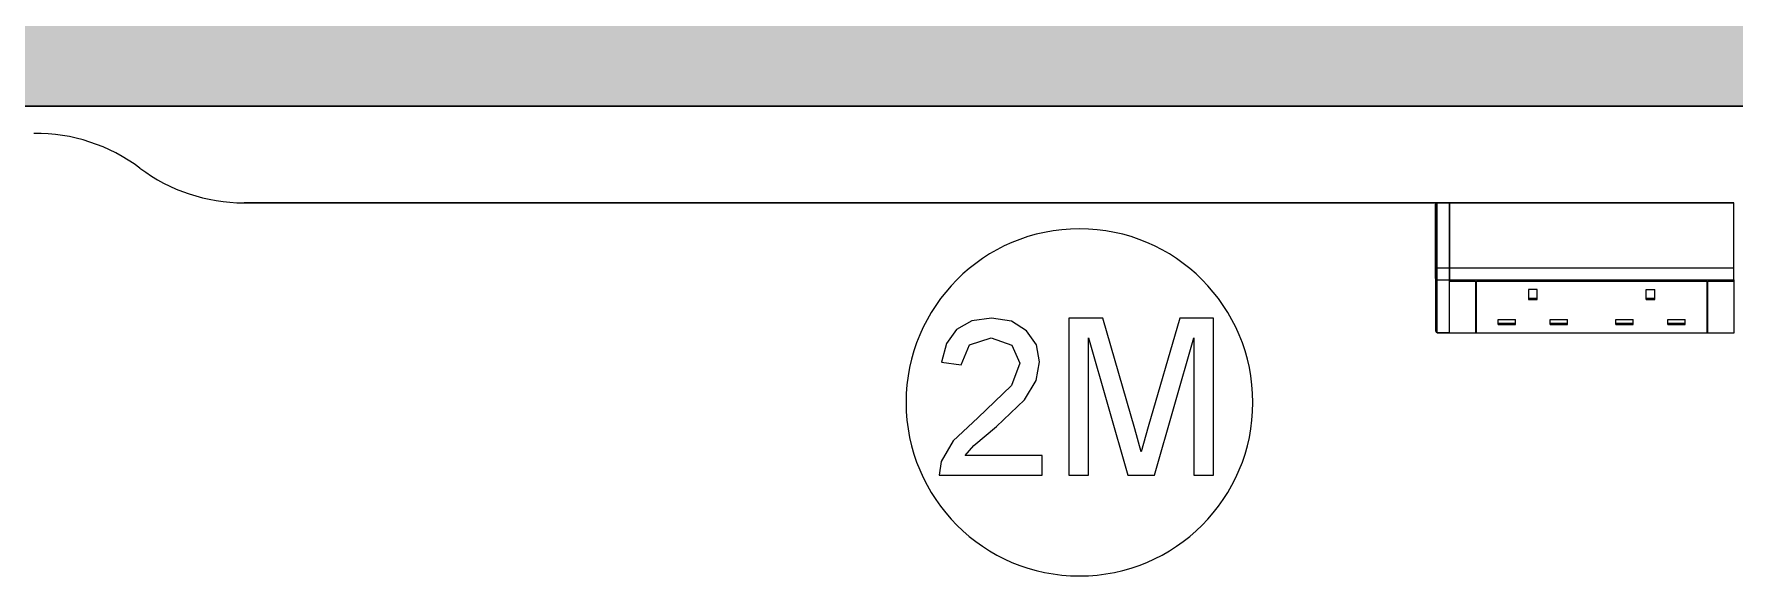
# Model space of a CAD drawing. Header units: millimetres. Extents: x 155927 to 295199, y -4084 to 97293.
# Drawn here: x 166770 to 167750, y 23962 to 24274 of the extents above; entities that cross this region are included whole.
import ezdxf

# ---------------------------------------------------------------- set-up
doc = ezdxf.new("R2010")
doc.units = ezdxf.units.MM
doc.header["$MEASUREMENT"] = 0
for name, color, linetype, lineweight in [('A-WALL-PATT', 7, 'CONTINUOUS', 9), ('I-FURN', 8, 'CONTINUOUS', 9), ('I-WALL', 7, 'CONTINUOUS', 9)]:
    doc.layers.add(name, color=color, linetype=linetype, lineweight=lineweight)

msp = doc.modelspace()

# ---------------------------------------------------------------- hatches: boundary and pattern name
at = {"layer": 'A-WALL-PATT'}
msp.add_hatch(color=256, dxfattribs=at).paths.add_polyline_path([(169500.83, 24232.61), (169500.83, 24334.61), (163796.83, 24334.61), (163796.83, 24232.61), (169143.28, 24232.61)], flags=0)

# ---------------------------------------------------------------- linework, layer by layer
at = {"layer": 'I-FURN'}
for p, q in [((167578.89, 24176.88), (166890.72, 24176.88)), ((166890.72, 24176.88), (167578.89, 24176.88)), ((167585.89, 24176.89), (167578.89, 24176.89)), ((167578.89, 24139.43), (167578.89, 24176.88)), ((167578.89, 24176.88), (167585.89, 24176.88)), ((167585.89, 24139.43), (167585.89, 24176.88)), ((167749.89, 24176.89), (167585.99, 24176.89)), ((167585.99, 24176.88), (167749.89, 24176.88)), ((167585.99, 24176.88), (167585.99, 24139.43)), ((167749.89, 24139.43), (167749.89, 24176.88)), ((167577.89, 24171.89), (167577.89, 24175.89)), ((167577.89, 24175.89), (167577.89, 24138.86)), ((167577.89, 24171.89), (167578.89, 24171.89)), ((167577.89, 24133.33), (167577.89, 24171.89)), ((167577.89, 24138.86), (167577.89, 24133.33)), ((167578.89, 24132.51), (167578.89, 24139.43)), ((167578.89, 24139.43), (167585.89, 24139.43)), ((167585.89, 24132.51), (167585.89, 24139.43)), ((167585.99, 24139.43), (167749.89, 24139.43)), ((167585.99, 24139.43), (167585.99, 24132.51)), ((167749.89, 24132.51), (167749.89, 24139.43)), ((167577.89, 24133.33), (167577.89, 24103.05)), ((167577.89, 24133.33), (167577.89, 24103.05)), ((167578.89, 24102.23), (167578.89, 24132.51)), ((167578.89, 24132.51), (167585.89, 24132.51)), ((167585.89, 24102.23), (167585.89, 24132.51)), ((167585.95, 24131.67), (167600.95, 24131.67)), ((167585.95, 24101.85), (167585.95, 24131.67)), ((167585.99, 24132.51), (167749.89, 24132.51)), ((167585.99, 24131.87), (167585.99, 24132.51)), ((167600.95, 24131.87), (167585.99, 24131.87)), ((167600.95, 24131.67), (167600.95, 24101.85)), ((167734.45, 24131.87), (167601.45, 24131.87)), ((167601.45, 24131.67), (167734.45, 24131.67)), ((167601.45, 24101.85), (167601.45, 24131.67)), ((167734.45, 24101.85), (167734.45, 24131.67)), ((167749.89, 24131.87), (167734.95, 24131.87)), ((167734.95, 24131.67), (167749.95, 24131.67)), ((167734.95, 24101.85), (167734.95, 24131.67)), ((167749.89, 24132.51), (167749.89, 24131.87)), ((167749.95, 24131.67), (167749.95, 24134.13)), ((167749.95, 24131.67), (167749.95, 24101.85)), ((167636.56, 24126.95), (167631.56, 24126.95)), ((167631.56, 24126.95), (167631.56, 24121.21)), ((167631.56, 24121.95), (167636.56, 24121.95)), ((167631.56, 24121.21), (167636.56, 24121.21)), ((167636.56, 24121.21), (167636.56, 24126.95)), ((167699.35, 24121.21), (167699.35, 24126.95)), ((167699.35, 24126.95), (167704.35, 24126.95)), ((167699.35, 24121.95), (167704.35, 24121.95)), ((167699.35, 24121.21), (167704.35, 24121.21)), ((167704.35, 24121.21), (167704.35, 24126.95)), ((167310.47, 24108.8), (167301.67, 24103.92)), ((167321.83, 24110.43), (167310.47, 24108.8)), ((167333.28, 24108.62), (167321.83, 24110.43)), ((167342.06, 24103.19), (167333.28, 24108.62)), ((167385.91, 24110.43), (167366.47, 24110.43)), ((167366.47, 24110.43), (167366.47, 24020.02)), ((167404.41, 24046.7), (167385.91, 24110.43)), ((167430.37, 24110.43), (167412.18, 24047.81)), ((167449.81, 24110.43), (167430.37, 24110.43)), ((167449.81, 24020.02), (167449.81, 24110.43)), ((167614.06, 24106.87), (167614.06, 24109.74)), ((167614.06, 24109.74), (167624.06, 24109.74)), ((167614.06, 24107.61), (167624.06, 24107.61)), ((167624.06, 24106.87), (167624.06, 24109.74)), ((167644.06, 24106.87), (167644.06, 24109.74)), ((167644.06, 24109.74), (167654.06, 24109.74)), ((167644.06, 24107.61), (167654.06, 24107.61)), ((167654.06, 24106.87), (167654.06, 24109.74)), ((167681.85, 24106.87), (167681.85, 24109.74)), ((167681.85, 24109.74), (167691.85, 24109.74)), ((167681.85, 24107.61), (167691.85, 24107.61)), ((167691.85, 24106.87), (167691.85, 24109.74)), ((167711.85, 24106.87), (167711.85, 24109.74)), ((167711.85, 24109.74), (167721.85, 24109.74)), ((167711.85, 24107.61), (167721.85, 24107.61)), ((167721.85, 24106.87), (167721.85, 24109.74)), ((167301.67, 24103.92), (167295.75, 24095.93)), ((167309.06, 24095), (167321.59, 24099.13)), ((167321.59, 24099.13), (167333.61, 24094.9)), ((167347.65, 24095.08), (167342.06, 24103.19)), ((167377.77, 24020.02), (167377.77, 24099.13)), ((167377.77, 24099.13), (167400.48, 24020.02)), ((167415.8, 24020.02), (167438.51, 24099.13)), ((167438.51, 24099.13), (167438.51, 24020.02)), ((167578.15, 24102.38), (167578.12, 24102.41)), ((167578.89, 24102.05), (167578.89, 24102.23)), ((167578.89, 24102.23), (167585.89, 24102.23)), ((167578.89, 24102.05), (167585.89, 24102.05)), ((167578.89, 24102.05), (167585.89, 24102.05)), ((167585.89, 24102.05), (167578.89, 24102.05)), ((167585.89, 24102.05), (167585.89, 24102.23)), ((167600.95, 24101.85), (167585.95, 24101.85)), ((167585.99, 24102.05), (167749.89, 24102.05)), ((167601.45, 24102.23), (167600.95, 24102.23)), ((167734.45, 24101.85), (167601.45, 24101.85)), ((167614.06, 24106.87), (167624.06, 24106.87)), ((167644.06, 24106.87), (167654.06, 24106.87)), ((167681.85, 24106.87), (167691.85, 24106.87)), ((167711.85, 24106.87), (167721.85, 24106.87)), ((167734.95, 24102.23), (167734.45, 24102.23)), ((167749.95, 24101.85), (167734.95, 24101.85)), ((167295.75, 24095.93), (167293.01, 24085)), ((167304.31, 24083.59), (167309.06, 24095)), ((167333.61, 24094.9), (167338.21, 24084.54)), ((167349.51, 24085.22), (167347.65, 24095.08)), ((167293.01, 24085), (167304.31, 24083.59)), ((167338.21, 24084.54), (167333.33, 24071.73)), ((167347.5, 24074.51), (167349.51, 24085.22)), ((167333.33, 24071.73), (167313.82, 24052.91)), ((167340.83, 24063.42), (167347.5, 24074.51)), ((167324.64, 24047.94), (167340.83, 24063.42)), ((167313.82, 24052.91), (167299.67, 24039.81)), ((167299.67, 24039.81), (167292.81, 24027.81)), ((167311.64, 24037.07), (167324.64, 24047.94)), ((167408.14, 24033.39), (167404.41, 24046.7)), ((167412.18, 24047.81), (167408.14, 24033.39)), ((167306.54, 24031.32), (167311.64, 24037.07)), ((167350.93, 24031.32), (167306.54, 24031.32)), ((167350.93, 24020.02), (167350.93, 24031.32)), ((167292.81, 24027.81), (167291.59, 24020.02)), ((167291.59, 24020.02), (167350.93, 24020.02)), ((167366.47, 24020.02), (167377.77, 24020.02)), ((167400.48, 24020.02), (167415.8, 24020.02)), ((167438.51, 24020.02), (167449.81, 24020.02))]:
    msp.add_line(p, q, dxfattribs=at)
at = {"layer": 'I-FURN', "flags": 128}
for points in [[(167577.89, 24175.89), (167577.89, 24175.93), (167577.9, 24175.97), (167577.9, 24176.01), (167577.91, 24176.05), (167577.91, 24176.09), (167577.92, 24176.13), (167577.93, 24176.17), (167577.94, 24176.21), (167577.96, 24176.24), (167577.97, 24176.28), (167577.99, 24176.32), (167578.01, 24176.35), (167578.03, 24176.39), (167578.05, 24176.42), (167578.07, 24176.46), (167578.09, 24176.49), (167578.12, 24176.52), (167578.14, 24176.55), (167578.17, 24176.58), (167578.2, 24176.61), (167578.23, 24176.64), (167578.26, 24176.66), (167578.29, 24176.69), (167578.32, 24176.71), (167578.35, 24176.73), (167578.39, 24176.75), (167578.42, 24176.77), (167578.46, 24176.79), (167578.49, 24176.81), (167578.53, 24176.82), (167578.57, 24176.84), (167578.61, 24176.85), (167578.65, 24176.86), (167578.68, 24176.87), (167578.72, 24176.88), (167578.76, 24176.88), (167578.8, 24176.89), (167578.84, 24176.89), (167578.88, 24176.89), (167578.89, 24176.89)], [(167577.89, 24171.89), (167577.89, 24172.05), (167577.89, 24172.21), (167577.89, 24172.37), (167577.89, 24172.53), (167577.89, 24172.69), (167577.89, 24172.84), (167577.89, 24173), (167577.89, 24173.15), (167577.89, 24173.3), (167577.89, 24173.45), (167577.89, 24173.6), (167577.89, 24173.74), (167577.89, 24173.88), (167577.89, 24174.02), (167577.89, 24174.15), (167577.89, 24174.28), (167577.89, 24174.41), (167577.89, 24174.53), (167577.89, 24174.65), (167577.89, 24174.76), (167577.89, 24174.87), (167577.89, 24174.98), (167577.89, 24175.07), (167577.89, 24175.17), (167577.89, 24175.26), (167577.89, 24175.34), (167577.89, 24175.42), (167577.89, 24175.49), (167577.89, 24175.56), (167577.89, 24175.62), (167577.89, 24175.68), (167577.89, 24175.72), (167577.89, 24175.77), (167577.89, 24175.8), (167577.89, 24175.83), (167577.89, 24175.86), (167577.89, 24175.88), (167577.89, 24175.89), (167577.89, 24175.89)], [(167577.89, 24175.89), (167577.89, 24175.89), (167577.89, 24175.89)], [(167577.89, 24175.89), (167577.89, 24175.61), (167577.89, 24175.19), (167577.89, 24174.64), (167577.89, 24173.96), (167577.89, 24173.14), (167577.89, 24172.19), (167577.89, 24171.12), (167577.89, 24169.91), (167577.89, 24168.57), (167577.89, 24167.11), (167577.89, 24165.53), (167577.89, 24163.83), (167577.89, 24162.01), (167577.89, 24160.08), (167577.89, 24158.03), (167577.89, 24155.88), (167577.89, 24153.62), (167577.89, 24151.27), (167577.89, 24148.81), (167577.89, 24146.26), (167577.89, 24143.63), (167577.89, 24140.91), (167577.89, 24138.86)], [(167577.89, 24138.86), (167577.89, 24138.73), (167577.89, 24138.59), (167577.89, 24138.45), (167577.89, 24138.31), (167577.89, 24138.16), (167577.89, 24138.01), (167577.89, 24137.86), (167577.89, 24137.71), (167577.89, 24137.55), (167577.89, 24137.4), (167577.89, 24137.24), (167577.89, 24137.08), (167577.89, 24136.92), (167577.89, 24136.76), (167577.89, 24136.6), (167577.89, 24136.44), (167577.89, 24136.28), (167577.89, 24136.12), (167577.89, 24135.96), (167577.89, 24135.81), (167577.89, 24135.65), (167577.89, 24135.5), (167577.89, 24135.34), (167577.89, 24135.19), (167577.89, 24135.04), (167577.89, 24134.9), (167577.89, 24134.76), (167577.89, 24134.61), (167577.89, 24134.48), (167577.89, 24134.34), (167577.89, 24134.21), (167577.89, 24134.09), (167577.89, 24133.96), (167577.89, 24133.85), (167577.89, 24133.73), (167577.89, 24133.62), (167577.89, 24133.52), (167577.89, 24133.42), (167577.89, 24133.33)], [(167578.89, 24102.05), (167578.85, 24102.05), (167578.81, 24102.05), (167578.77, 24102.05), (167578.73, 24102.06), (167578.69, 24102.07), (167578.66, 24102.07), (167578.62, 24102.09), (167578.58, 24102.1), (167578.54, 24102.11), (167578.5, 24102.13), (167578.47, 24102.14), (167578.43, 24102.16), (167578.4, 24102.18)]]:
    msp.add_lwpolyline(points, dxfattribs=at)
at = {"layer": 'I-FURN'}
for centre, radius, start, end in [((166770.7, 24116.86), 100.03, 53.1301, 90.62561), ((166770.7, 24116.86), 100.03, 53.1301, 90.62561), ((166890.72, 24276.88), 100, 233.1301, 270), ((166890.72, 24276.88), 100, 233.1301, 270), ((167372.53, 24061.89), 100, 0, 180), ((167372.53, 24061.89), 100, 180, 0)]:
    msp.add_arc(centre, radius, start, end, dxfattribs=at)
for centre, major_axis, ratio, start_param, end_param in [((167578.89, 24175.89), (1, 0), 0.998113, 1.570796, 3.141593), ((167578.89, 24138.86), (1, 0), 0.56467, 1.570796, 3.141593), ((167578.89, 24133.33), (1, 0), 0.819152, 3.141593, 4.712389), ((167578.89, 24103.05), (-1, 0), 0.819152, 0, 1.570796)]:
    msp.add_ellipse(centre, major_axis=major_axis, ratio=ratio, start_param=start_param, end_param=end_param, dxfattribs=at)
at = {"layer": 'I-WALL', "lineweight": 30}
msp.add_line((163796.83, 24232.61), (169500.83, 24232.61), dxfattribs=at)

doc.saveas('drawing.dxf')
